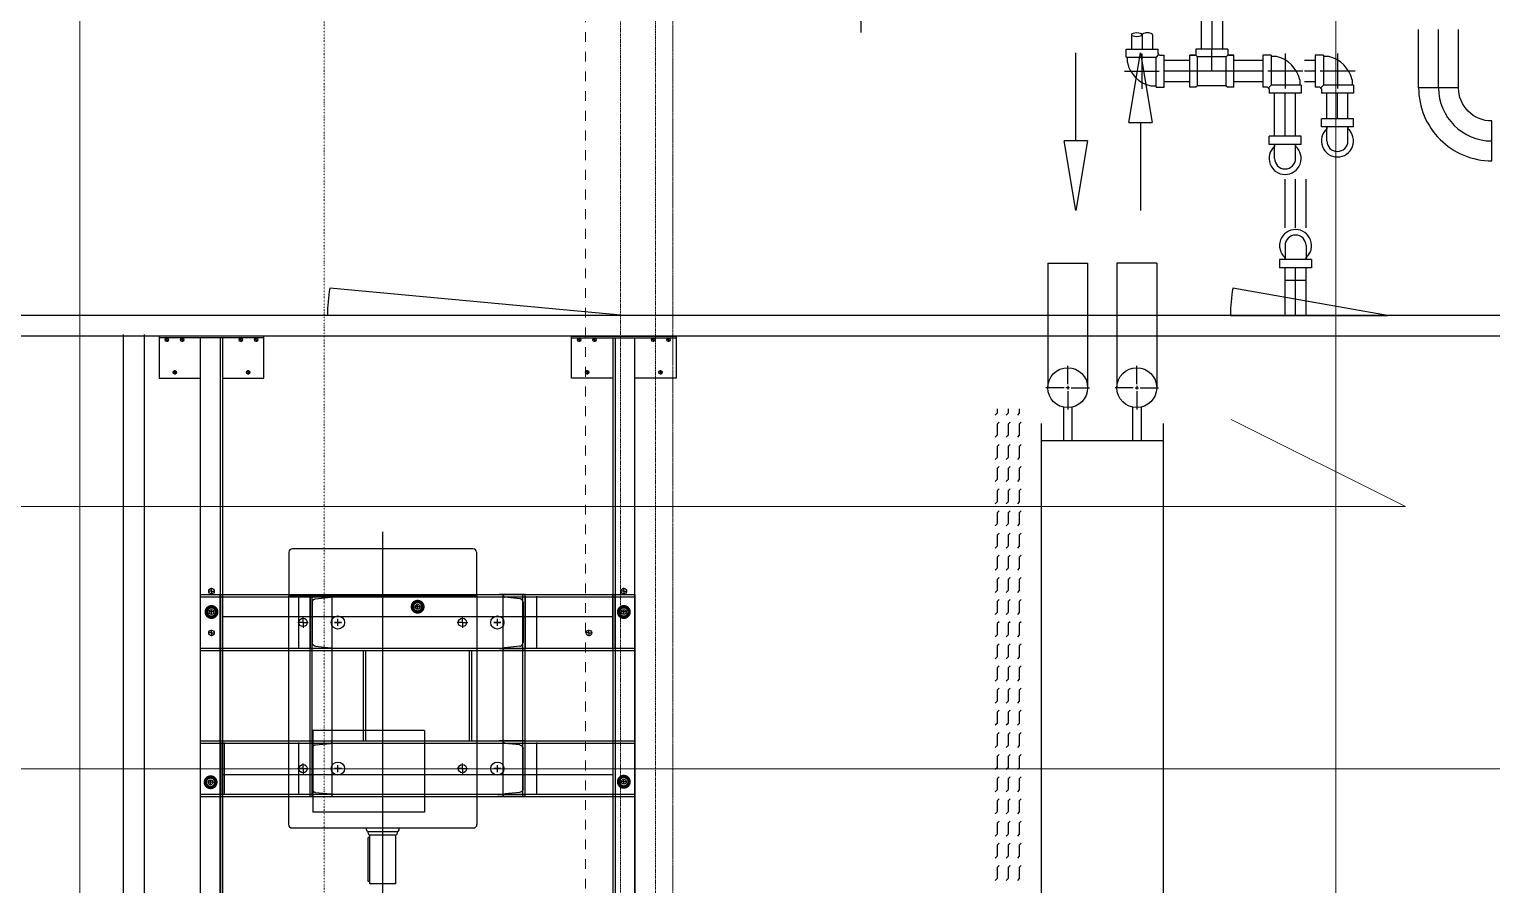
# Model space of a CAD drawing. Extents: x -32000 to 416743, y -254124 to 144214.
# Drawn here: x 251755 to 255947, y 71668 to 74120 of the extents above; entities that cross this region are included whole.
import ezdxf

# ---------------------------------------------------------------- set-up
doc = ezdxf.new("R2010")
doc.units = 0
doc.header["$LTSCALE"] = 10
for name, pattern in [('H12PL4$0$JJP_三點線', [0.9, 0.3, -0.15, 0, -0.15, 0, -0.15, 0, -0.15]), ('H12PL4$0$TAI_虛線', [5.644, 2.822, -2.822]), ('XFM1Q40$0$HIDDEN', [9.525, 6.35, -3.175]), ('XFM7P40ICA$0$H12PL4$0$DOTK1', [0.01, 0.005, -0.005]), ('XFM7P40ICA$0$H12PL4$0$JJP_三點線', [0.9, 0.3, -0.15, 0, -0.15, 0, -0.15, 0, -0.15]), ('XFM7P40ICA$0$H12PL4$0$JJP_虛線(退縮線、投影線、地下室範圍、非屬本工程、圖面分區)', [0.45, 0.3, -0.15])]:
    doc.linetypes.add(name, pattern=pattern)
for name, color, linetype in [('H12PL4$0$S-GRID', 252, 'Continuous'), ('H12PL4$0$S-SLAB-SHOW', 252, 'Continuous'), ('XFM1Q40$0$COL', 1, 'Continuous'), ('XFM1Q40$0$M-EQPM-MAU', 22, 'Continuous'), ('XFM1Q40$0$M-PIPE-CHWS5-PH1', 160, 'Continuous'), ('XFM1Q40$0$MDF', 221, 'Continuous'), ('XFM1Q40$0$TYPE14X10', 7, 'Continuous'), ('XFM1Q40$0$槽鐵', 21, 'Continuous'), ('XFM7P40ICA$0$H12PL4$0$A-WALL-EX', 252, 'Continuous'), ('XFM7P40ICA$0$H12PL4$0$L40_19_HYOKI', 252, 'Continuous'), ('XFM7P40ICA$0$H12PL4$0$L40_19_MEJI', 252, 'Continuous'), ('XFM7P40ICA$0$H12PL4$0$L40_19_SUGATAD', 252, 'Continuous'), ('XFM7P40ICA$0$H12PL4$0$S-GRID', 252, 'Continuous')]:
    doc.layers.add(name, color=color, linetype=linetype)

# ---------------------------------------------------------------- blocks, each defined once
blk = doc.blocks.new('H12PL4')
at = {"layer": 'H12PL4$0$S-GRID', "linetype": 'H12PL4$0$JJP_三點線', "lineweight": 0}
blk.add_line((252600, 128250), (252600, -28000), dxfattribs=at)
at = {"layer": 'H12PL4$0$S-SLAB-SHOW', "linetype": 'H12PL4$0$TAI_虛線', "lineweight": 0, "flags": 128}
blk.add_lwpolyline([(253350, 87149.7), (253350, 32850)], dxfattribs=at)
blk = doc.blocks.new('XFM1Q40$0$_ClosedBlank')
at = {"layer": 'XFM1Q40$0$MDF', "color": 0, "lineweight": -2}
for p, q in [((-1, 0.167), (0, 0)), ((-1, 0.167), (-1, -0.167)), ((0, 0), (-1, -0.167))]:
    blk.add_line(p, q, dxfattribs=at)
blk = doc.blocks.new('XFM1Q40$0$A$C79553BDF')
at = {"layer": 'XFM1Q40$0$槽鐵', "linetype": 'XFM1Q40$0$HIDDEN', "ltscale": 100}
for p, q in [((-3365, 16129.1), (-3365, 16204.1)), ((-3365, 16192.1), (-3362.5, 16192.1)), ((-3352.8, 16144.7), (-3357.5, 16187.6)), ((-3217.1, 16144.7), (-3212.4, 16187.6)), ((-3205, 16192.1), (-3207.4, 16192.1)), ((-3205, 16129.1), (-3205, 16204.1)), ((-3210, 16129.1), (-3360, 16129.1)), ((-3227.1, 16135.6), (-3342.8, 16135.6))]:
    blk.add_line(p, q, dxfattribs=at)
for centre, radius, start, end in [((-3362.5, 16187.1), 5, 5, 90), ((-3207.4, 16187.1), 5, 90, 175), ((-3342.8, 16145.6), 10, 185, 270), ((-3227.1, 16145.6), 10, 270, 355)]:
    blk.add_arc(centre, radius, start, end, dxfattribs=at)
blk = doc.blocks.new('XFM1Q40$0$A$C10876e96')
at = {"layer": 'XFM1Q40$0$TYPE14X10', "color": 22}
for p, q in [((6467.8, 4250), (6582.1, 4250)), ((6467.8, 4250), (6467.8, 3892.8)), ((6582.1, 4250), (6582.1, 3892.8)), ((6780.1, 4250), (6665.8, 4250)), ((6665.8, 4250), (6665.8, 3892.8)), ((6780.1, 4250), (6780.1, 3892.8)), ((5253.2, 4100), (4410, 4178.1)), ((7441.6, 4100), (6998.4, 4178.1)), ((11918.2, 4100), (1318.2, 4100)), ((5253.2, 4100), (4403.2, 4100)), ((6991.6, 4100), (7441.6, 4100)), ((11858.2, 4040), (1318.2, 4040)), ((3818.2, 50), (3818.2, 4045)), ((3878.2, 50), (3878.2, 4045)), ((3920.6, 4040), (3920.6, 3920)), ((4220.6, 4040), (3920.6, 4040)), ((4220.6, 4036), (3920.6, 4036)), ((3940.6, 4030), (3936.6, 4030)), ((3943.6, 4030), (3941.6, 4030)), ((3942.6, 4032), (3942.6, 4036)), ((3942.6, 4029), (3942.6, 4031)), ((3942.6, 4028), (3942.6, 4024)), ((3944.6, 4030), (3948.6, 4030)), ((3984.6, 4030), (3980.6, 4030)), ((3987.6, 4030), (3985.6, 4030)), ((3986.6, 4032), (3986.6, 4036)), ((3986.6, 4029), (3986.6, 4031)), ((3986.6, 4028), (3986.6, 4024)), ((3988.6, 4030), (3992.6, 4030)), ((4039.1, 69), (4039.1, 4036)), ((4095.6, 4036), (4095.6, 69)), ((4102.1, 4036), (4102.1, 69)), ((4152.6, 4030), (4148.6, 4030)), ((4155.6, 4030), (4153.6, 4030)), ((4154.6, 4032), (4154.6, 4036)), ((4154.6, 4029), (4154.6, 4031)), ((4154.6, 4028), (4154.6, 4024)), ((4156.6, 4030), (4160.6, 4030)), ((4196.6, 4030), (4192.6, 4030)), ((4199.6, 4030), (4197.6, 4030)), ((4198.6, 4032), (4198.6, 4036)), ((4198.6, 4029), (4198.6, 4031)), ((4198.6, 4028), (4198.6, 4024)), ((4200.6, 4030), (4204.6, 4030)), ((4220.6, 3920), (4220.6, 4040)), ((5102.6, 3920), (5102.6, 4040)), ((5102.6, 4040), (5402.6, 4040)), ((5102.6, 4036), (5402.6, 4036)), ((5122.6, 4030), (5118.6, 4030)), ((5123.6, 4030), (5125.6, 4030)), ((5124.6, 4032), (5124.6, 4036)), ((5124.6, 4029), (5124.6, 4031)), ((5124.6, 4028), (5124.6, 4024)), ((5126.6, 4030), (5130.6, 4030)), ((5166.6, 4030), (5162.6, 4030)), ((5167.6, 4030), (5169.6, 4030)), ((5168.6, 4032), (5168.6, 4036)), ((5168.6, 4029), (5168.6, 4031)), ((5168.6, 4028), (5168.6, 4024)), ((5170.6, 4030), (5174.6, 4030)), ((5221.1, 4036), (5221.1, 69)), ((5227.6, 4036), (5227.6, 69)), ((5284.1, 69), (5284.1, 4036)), ((5334.6, 4030), (5330.6, 4030)), ((5335.6, 4030), (5337.6, 4030)), ((5336.6, 4032), (5336.6, 4036)), ((5336.6, 4029), (5336.6, 4031)), ((5336.6, 4028), (5336.6, 4024)), ((5338.6, 4030), (5342.6, 4030)), ((5378.6, 4030), (5374.6, 4030)), ((5379.6, 4030), (5381.6, 4030)), ((5380.6, 4032), (5380.6, 4036)), ((5380.6, 4029), (5380.6, 4031)), ((5380.6, 4028), (5380.6, 4024)), ((5382.6, 4030), (5386.6, 4030)), ((5402.6, 4040), (5402.6, 3920)), ((3965.6, 3939), (3965.6, 3943)), ((4175.6, 3939), (4175.6, 3943)), ((5147.6, 3939), (5147.6, 3943)), ((5357.6, 3939), (5357.6, 3943)), ((6525, 3902.8), (6525, 3955)), ((6723, 3902.8), (6723, 3955)), ((3920.6, 3920), (4039.1, 3920)), ((3963.6, 3937), (3959.6, 3937)), ((3966.6, 3937), (3964.6, 3937)), ((3965.6, 3936), (3965.6, 3938)), ((3965.6, 3935), (3965.6, 3931)), ((3967.6, 3937), (3971.6, 3937)), ((4102.1, 3920), (4220.6, 3920)), ((4173.6, 3937), (4169.6, 3937)), ((4176.6, 3937), (4174.6, 3937)), ((4175.6, 3936), (4175.6, 3938)), ((4175.6, 3935), (4175.6, 3931)), ((4177.6, 3937), (4181.6, 3937)), ((5221.1, 3920), (5102.6, 3920)), ((5145.6, 3937), (5141.6, 3937)), ((5146.6, 3937), (5148.6, 3937)), ((5147.6, 3936), (5147.6, 3938)), ((5147.6, 3935), (5147.6, 3931)), ((5149.6, 3937), (5153.6, 3937)), ((5402.6, 3920), (5284.1, 3920)), ((5355.6, 3937), (5351.6, 3937)), ((5356.6, 3937), (5358.6, 3937)), ((5357.6, 3936), (5357.6, 3938)), ((5357.6, 3935), (5357.6, 3931)), ((5359.6, 3937), (5363.6, 3937)), ((6515, 3892.8), (6462.8, 3892.8)), ((6530, 3892.8), (6520, 3892.8)), ((6525, 3897.8), (6525, 3887.8)), ((6525, 3882.8), (6525, 3830.7)), ((6535, 3892.8), (6587.1, 3892.8)), ((6713, 3892.8), (6660.8, 3892.8)), ((6718, 3892.8), (6728, 3892.8)), ((6723, 3897.8), (6723, 3887.8)), ((6723, 3882.8), (6723, 3830.7)), ((6733, 3892.8), (6785.1, 3892.8)), ((6322.8, 3819.8), (6317.2, 3814.1)), ((6322.8, 3832), (6322.8, 3819.8)), ((6354.5, 3819.8), (6348.9, 3814.1)), ((6354.5, 3832), (6354.5, 3819.8)), ((6386.3, 3819.8), (6380.7, 3814.1)), ((6386.3, 3832), (6386.3, 3819.8)), ((6512.7, 3837), (6512.7, 3740)), ((6537.3, 3837), (6537.3, 3740)), ((6710.7, 3837), (6710.7, 3740)), ((6735.3, 3837), (6735.3, 3740)), ((6328.4, 3793.6), (6322.8, 3788)), ((6322.8, 3788), (6322.8, 3756.3)), ((6360.2, 3793.6), (6354.5, 3788)), ((6354.5, 3788), (6354.5, 3756.3)), ((6391.9, 3793.6), (6386.3, 3788)), ((6386.3, 3788), (6386.3, 3756.3)), ((6449, 3790), (6449, 90)), ((6799, 3790), (6799, 90)), ((6322.8, 3756.3), (6317.2, 3750.6)), ((6354.5, 3756.3), (6348.9, 3750.6)), ((6386.3, 3756.3), (6380.7, 3750.6)), ((6799, 3740), (6449, 3740)), ((6322.8, 3692.8), (6317.2, 3687.1)), ((6328.4, 3730.1), (6322.8, 3724.5)), ((6322.8, 3724.5), (6322.8, 3692.8)), ((6354.5, 3692.8), (6348.9, 3687.1)), ((6360.2, 3730.1), (6354.5, 3724.5)), ((6354.5, 3724.5), (6354.5, 3692.8)), ((6386.3, 3692.8), (6380.7, 3687.1)), ((6391.9, 3730.1), (6386.3, 3724.5)), ((6386.3, 3724.5), (6386.3, 3692.8)), ((6328.4, 3666.6), (6322.8, 3661)), ((6322.8, 3661), (6322.8, 3629.3)), ((6360.2, 3666.6), (6354.5, 3661)), ((6354.5, 3661), (6354.5, 3629.3)), ((6391.9, 3666.6), (6386.3, 3661)), ((6386.3, 3661), (6386.3, 3629.3)), ((6322.8, 3629.3), (6317.2, 3623.6)), ((6354.5, 3629.3), (6348.9, 3623.6)), ((6386.3, 3629.3), (6380.7, 3623.6)), ((6322.8, 3565.8), (6317.2, 3560.1)), ((6328.4, 3603.1), (6322.8, 3597.5)), ((6322.8, 3597.5), (6322.8, 3565.8)), ((6354.5, 3565.8), (6348.9, 3560.1)), ((6360.2, 3603.1), (6354.5, 3597.5)), ((6354.5, 3597.5), (6354.5, 3565.8)), ((6386.3, 3565.8), (6380.7, 3560.1)), ((6391.9, 3603.1), (6386.3, 3597.5)), ((6386.3, 3597.5), (6386.3, 3565.8)), ((6328.4, 3539.6), (6322.8, 3534)), ((6322.8, 3534), (6322.8, 3502.3)), ((6360.2, 3539.6), (6354.5, 3534)), ((6354.5, 3534), (6354.5, 3502.3)), ((6391.9, 3539.6), (6386.3, 3534)), ((6386.3, 3534), (6386.3, 3502.3)), ((6322.8, 3502.3), (6317.2, 3496.6)), ((6354.5, 3502.3), (6348.9, 3496.6)), ((6386.3, 3502.3), (6380.7, 3496.6)), ((4561.6, 2162.4), (4561.6, 3479.4)), ((4561.6, 2162.4), (4561.6, 3479.4)), ((6322.8, 3438.8), (6317.2, 3433.1)), ((6328.4, 3476.1), (6322.8, 3470.5)), ((6322.8, 3470.5), (6322.8, 3438.8)), ((6354.5, 3438.8), (6348.9, 3433.1)), ((6360.2, 3476.1), (6354.5, 3470.5)), ((6354.5, 3470.5), (6354.5, 3438.8)), ((6386.3, 3438.8), (6380.7, 3433.1)), ((6391.9, 3476.1), (6386.3, 3470.5)), ((6386.3, 3470.5), (6386.3, 3438.8)), ((4292.6, 3420.9), (4292.6, 3295.9)), ((4820.6, 3430.9), (4302.6, 3430.9)), ((4830.6, 3420.9), (4830.6, 3295.9)), ((6328.4, 3412.6), (6322.8, 3407)), ((6322.8, 3407), (6322.8, 3375.3)), ((6360.2, 3412.6), (6354.5, 3407)), ((6354.5, 3407), (6354.5, 3375.3)), ((6391.9, 3412.6), (6386.3, 3407)), ((6386.3, 3407), (6386.3, 3375.3)), ((6322.8, 3375.3), (6317.2, 3369.6)), ((6354.5, 3375.3), (6348.9, 3369.6)), ((6386.3, 3375.3), (6380.7, 3369.6)), ((4070.6, 3311.9), (4070.6, 3318.9)), ((5252.6, 3311.9), (5252.6, 3318.9)), ((6328.4, 3349.1), (6322.8, 3343.5)), ((6322.8, 3343.5), (6322.8, 3311.7)), ((6360.2, 3349.1), (6354.5, 3343.5)), ((6354.5, 3343.5), (6354.5, 3311.7)), ((6391.9, 3349.1), (6386.3, 3343.5)), ((6386.3, 3343.5), (6386.3, 3311.7)), ((4039.1, 3299.9), (5284.1, 3299.9)), ((4039.1, 874), (4039.1, 3299.9)), ((4039.1, 3293.4), (5284.1, 3293.4)), ((4068.6, 3309.9), (4061.6, 3309.9)), ((4071.6, 3309.9), (4069.6, 3309.9)), ((4070.6, 3310.9), (4070.6, 3308.9)), ((4070.6, 3307.9), (4070.6, 3300.9)), ((4072.6, 3309.9), (4079.6, 3309.9)), ((4095.6, 2732.9), (4095.6, 3299.9)), ((4095.6, 3144.9), (4095.6, 3299.9)), ((4102.1, 3144.9), (4102.1, 3299.9)), ((4102.1, 2732.9), (4102.1, 3299.9)), ((4831.6, 3295.9), (4291.6, 3295.9)), ((4291.6, 3295.9), (4291.6, 2640.9)), ((4320.6, 3144.9), (4320.6, 3294.9)), ((4353.1, 2720.9), (4353.1, 3299.9)), ((4359.6, 2720.9), (4359.6, 3299.9)), ((4416.1, 2721), (4416.1, 3299.9)), ((4831.6, 3295.9), (4831.6, 2640.9)), ((4907.1, 2720.9), (4907.1, 3299.9)), ((4963.6, 2720.9), (4963.6, 3298.4)), ((4970.1, 2720.9), (4970.1, 3299.9)), ((5002.6, 3294.9), (5002.6, 3144.9)), ((5221.1, 3144.9), (5221.1, 3299.9)), ((5221.1, 3299.9), (5221.1, 2732.9)), ((5227.6, 3299.9), (5227.6, 2732.9)), ((5227.6, 3144.9), (5227.6, 3299.9)), ((5250.6, 3309.9), (5243.6, 3309.9)), ((5251.6, 3309.9), (5253.6, 3309.9)), ((5252.6, 3310.9), (5252.6, 3308.9)), ((5252.6, 3307.9), (5252.6, 3300.9)), ((5254.6, 3309.9), (5261.6, 3309.9)), ((5284.1, 3299.9), (5284.1, 874)), ((6322.8, 3311.7), (6317.2, 3306.1)), ((6328.4, 3285.6), (6322.8, 3280)), ((6322.8, 3280), (6322.8, 3248.2)), ((6354.5, 3311.7), (6348.9, 3306.1)), ((6360.2, 3285.6), (6354.5, 3280)), ((6354.5, 3280), (6354.5, 3248.2)), ((6386.3, 3311.7), (6380.7, 3306.1)), ((6391.9, 3285.6), (6386.3, 3280)), ((6386.3, 3280), (6386.3, 3248.2)), ((4075.6, 3249.9), (4065.6, 3249.9)), ((4070.6, 3244.9), (4070.6, 3254.9)), ((4102.1, 3236.9), (5221.1, 3236.9)), ((4333.1, 3221.9), (4333.1, 3234.9)), ((4433.1, 3209.9), (4433.1, 3229.9)), ((4433.1, 3209.9), (4433.1, 3229.9)), ((4433.1, 3209.9), (4433.1, 3229.9)), ((4433.1, 3209.9), (4433.1, 3229.9)), ((4666.6, 3264.9), (4656.6, 3264.9)), ((4661.6, 3259.9), (4661.6, 3269.9)), ((4790.1, 3221.9), (4790.1, 3234.9)), ((4890.1, 3209.9), (4890.1, 3229.9)), ((4890.1, 3209.9), (4890.1, 3229.9)), ((4890.1, 3209.9), (4890.1, 3229.9)), ((5257.6, 3249.9), (5247.6, 3249.9)), ((5252.6, 3244.9), (5252.6, 3254.9)), ((6322.8, 3248.2), (6317.2, 3242.6)), ((6354.5, 3248.2), (6348.9, 3242.6)), ((6386.3, 3248.2), (6380.7, 3242.6)), ((4068.6, 3189.9), (4061.6, 3189.9)), ((4071.6, 3189.9), (4069.6, 3189.9)), ((4070.6, 3191.9), (4070.6, 3198.9)), ((4070.6, 3190.9), (4070.6, 3188.9)), ((4070.6, 3187.9), (4070.6, 3180.9)), ((4072.6, 3189.9), (4079.6, 3189.9)), ((4331.1, 3219.9), (4318.1, 3219.9)), ((4334.1, 3219.9), (4332.1, 3219.9)), ((4333.1, 3218.9), (4333.1, 3220.9)), ((4333.1, 3217.9), (4333.1, 3204.9)), ((4335.1, 3219.9), (4348.1, 3219.9)), ((4443.1, 3219.9), (4423.1, 3219.9)), ((4423.1, 3219.9), (4443.1, 3219.9)), ((4443.1, 3219.9), (4423.1, 3219.9)), ((4443.1, 3219.9), (4423.1, 3219.9)), ((4788.1, 3219.9), (4775.1, 3219.9)), ((4789.1, 3219.9), (4791.1, 3219.9)), ((4790.1, 3218.9), (4790.1, 3220.9)), ((4790.1, 3217.9), (4790.1, 3204.9)), ((4792.1, 3219.9), (4805.1, 3219.9)), ((4880.1, 3219.9), (4900.1, 3219.9)), ((4900.1, 3219.9), (4880.1, 3219.9)), ((4900.1, 3219.9), (4880.1, 3219.9)), ((5150.6, 3189.9), (5143.6, 3189.9)), ((5151.6, 3189.9), (5153.6, 3189.9)), ((5152.6, 3191.9), (5152.6, 3198.9)), ((5152.6, 3190.9), (5152.6, 3188.9)), ((5152.6, 3187.9), (5152.6, 3180.9)), ((5154.6, 3189.9), (5161.6, 3189.9)), ((6328.4, 3222.1), (6322.8, 3216.5)), ((6322.8, 3216.5), (6322.8, 3184.7)), ((6360.2, 3222.1), (6354.5, 3216.5)), ((6354.5, 3216.5), (6354.5, 3184.7)), ((6391.9, 3222.1), (6386.3, 3216.5)), ((6386.3, 3216.5), (6386.3, 3184.7)), ((4039.1, 3146.4), (5284.1, 3146.4)), ((6322.8, 3184.7), (6317.2, 3179.1)), ((6328.4, 3158.6), (6322.8, 3153)), ((6322.8, 3153), (6322.8, 3121.2)), ((6354.5, 3184.7), (6348.9, 3179.1)), ((6360.2, 3158.6), (6354.5, 3153)), ((6354.5, 3153), (6354.5, 3121.2)), ((6386.3, 3184.7), (6380.7, 3179.1)), ((6391.9, 3158.6), (6386.3, 3153)), ((6386.3, 3153), (6386.3, 3121.2)), ((4039.1, 3139.9), (5284.1, 3139.9)), ((4506.6, 2880.9), (4506.6, 3139.9)), ((4513.1, 2880.9), (4513.1, 3139.9)), ((4810.1, 2880.9), (4810.1, 3139.9)), ((4816.6, 2880.9), (4816.6, 3139.9)), ((6322.8, 3121.2), (6317.2, 3115.6)), ((6354.5, 3121.2), (6348.9, 3115.6)), ((6386.3, 3121.2), (6380.7, 3115.6)), ((6328.4, 3095.1), (6322.8, 3089.5)), ((6322.8, 3089.5), (6322.8, 3057.7)), ((6360.2, 3095.1), (6354.5, 3089.5)), ((6354.5, 3089.5), (6354.5, 3057.7)), ((6391.9, 3095.1), (6386.3, 3089.5)), ((6386.3, 3089.5), (6386.3, 3057.7)), ((6322.8, 3057.7), (6317.2, 3052.1)), ((6328.4, 3031.6), (6322.8, 3026)), ((6322.8, 3026), (6322.8, 2994.2)), ((6354.5, 3057.7), (6348.9, 3052.1)), ((6360.2, 3031.6), (6354.5, 3026)), ((6354.5, 3026), (6354.5, 2994.2)), ((6386.3, 3057.7), (6380.7, 3052.1)), ((6391.9, 3031.6), (6386.3, 3026)), ((6386.3, 3026), (6386.3, 2994.2)), ((6322.8, 2994.2), (6317.2, 2988.6)), ((6354.5, 2994.2), (6348.9, 2988.6)), ((6386.3, 2994.2), (6380.7, 2988.6)), ((6328.4, 2968.1), (6322.8, 2962.5)), ((6322.8, 2962.5), (6322.8, 2930.7)), ((6360.2, 2968.1), (6354.5, 2962.5)), ((6354.5, 2962.5), (6354.5, 2930.7)), ((6391.9, 2968.1), (6386.3, 2962.5)), ((6386.3, 2962.5), (6386.3, 2930.7)), ((4681.6, 2909.9), (4361.6, 2909.9)), ((4361.6, 2909.9), (4361.6, 2675.9)), ((4681.6, 2909.9), (4681.6, 2675.9)), ((6322.8, 2930.7), (6317.2, 2925.1)), ((6328.4, 2904.6), (6322.8, 2899)), ((6322.8, 2899), (6322.8, 2867.2)), ((6354.5, 2930.7), (6348.9, 2925.1)), ((6360.2, 2904.6), (6354.5, 2899)), ((6354.5, 2899), (6354.5, 2867.2)), ((6386.3, 2930.7), (6380.7, 2925.1)), ((6391.9, 2904.6), (6386.3, 2899)), ((6386.3, 2899), (6386.3, 2867.2)), ((4039.1, 2880.9), (5284.1, 2880.9)), ((4039.1, 2874.4), (5284.1, 2874.4)), ((4101.1, 2725.9), (4101.1, 2875.9)), ((4107.6, 2725.9), (4107.6, 2875.9)), ((4320.6, 2725.9), (4320.6, 2875.9)), ((5002.6, 2875.9), (5002.6, 2725.9)), ((6322.8, 2867.2), (6317.2, 2861.6)), ((6354.5, 2867.2), (6348.9, 2861.6)), ((6386.3, 2867.2), (6380.7, 2861.6)), ((4333.1, 2802.9), (4333.1, 2815.9)), ((4433.1, 2790.9), (4433.1, 2810.9)), ((4433.1, 2790.9), (4433.1, 2810.9)), ((4433.1, 2790.9), (4433.1, 2810.9)), ((4433.1, 2790.9), (4433.1, 2810.9)), ((4790.1, 2802.9), (4790.1, 2815.9)), ((4890.1, 2790.9), (4890.1, 2810.9)), ((4890.1, 2790.9), (4890.1, 2810.9)), ((4890.1, 2790.9), (4890.1, 2810.9)), ((6328.4, 2841.1), (6322.8, 2835.5)), ((6322.8, 2835.5), (6322.8, 2803.7)), ((6360.2, 2841.1), (6354.5, 2835.5)), ((6354.5, 2835.5), (6354.5, 2803.7)), ((6391.9, 2841.1), (6386.3, 2835.5)), ((6386.3, 2835.5), (6386.3, 2803.7)), ((4101.1, 2783.9), (5221.1, 2783.9)), ((4331.1, 2800.9), (4318.1, 2800.9)), ((4334.1, 2800.9), (4332.1, 2800.9)), ((4333.1, 2799.9), (4333.1, 2801.9)), ((4333.1, 2798.9), (4333.1, 2785.9)), ((4335.1, 2800.9), (4348.1, 2800.9)), ((4443.1, 2800.9), (4423.1, 2800.9)), ((4423.1, 2800.9), (4443.1, 2800.9)), ((4443.1, 2800.9), (4423.1, 2800.9)), ((4443.1, 2800.9), (4423.1, 2800.9)), ((4788.1, 2800.9), (4775.1, 2800.9)), ((4789.1, 2800.9), (4791.1, 2800.9)), ((4790.1, 2799.9), (4790.1, 2801.9)), ((4790.1, 2798.9), (4790.1, 2785.9)), ((4792.1, 2800.9), (4805.1, 2800.9)), ((4880.1, 2800.9), (4900.1, 2800.9)), ((4900.1, 2800.9), (4880.1, 2800.9)), ((4900.1, 2800.9), (4880.1, 2800.9)), ((5252.6, 2758.4), (5252.6, 2768.4)), ((6322.8, 2803.7), (6317.2, 2798.1)), ((6328.4, 2777.6), (6322.8, 2772)), ((6322.8, 2772), (6322.8, 2740.2)), ((6354.5, 2803.7), (6348.9, 2798.1)), ((6360.2, 2777.6), (6354.5, 2772)), ((6354.5, 2772), (6354.5, 2740.2)), ((6386.3, 2803.7), (6380.7, 2798.1)), ((6391.9, 2777.6), (6386.3, 2772)), ((6386.3, 2772), (6386.3, 2740.2)), ((4039.1, 2727.4), (5284.1, 2727.4)), ((4073.1, 2761.9), (4063.1, 2761.9)), ((4068.1, 2756.9), (4068.1, 2766.9)), ((4095.6, 874), (4095.6, 2735.4)), ((4102.1, 874), (4102.1, 2735.4)), ((5221.1, 2735.4), (5221.1, 874)), ((5227.6, 2735.4), (5227.6, 874)), ((5257.6, 2763.4), (5247.6, 2763.4)), ((6322.8, 2740.2), (6317.2, 2734.6)), ((6354.5, 2740.2), (6348.9, 2734.6)), ((6386.3, 2740.2), (6380.7, 2734.6)), ((4039.1, 2720.9), (5284.1, 2720.9)), ((4965.1, 2720.9), (4890.1, 2720.9)), ((6328.4, 2714.1), (6322.8, 2708.5)), ((6322.8, 2708.5), (6322.8, 2676.7)), ((6360.2, 2714.1), (6354.5, 2708.5)), ((6354.5, 2708.5), (6354.5, 2676.7)), ((6391.9, 2714.1), (6386.3, 2708.5)), ((6386.3, 2708.5), (6386.3, 2676.7)), ((4681.6, 2675.9), (4361.6, 2675.9)), ((4561.6, 2460.5), (4561.6, 2649.3)), ((6322.8, 2676.7), (6317.2, 2671.1)), ((6328.4, 2650.6), (6322.8, 2645)), ((6322.8, 2645), (6322.8, 2613.2)), ((6354.5, 2676.7), (6348.9, 2671.1)), ((6360.2, 2650.6), (6354.5, 2645)), ((6354.5, 2645), (6354.5, 2613.2)), ((6386.3, 2676.7), (6380.7, 2671.1)), ((6391.9, 2650.6), (6386.3, 2645)), ((6386.3, 2645), (6386.3, 2613.2)), ((4301.6, 2630.9), (4821.6, 2630.9)), ((4514.6, 2625.9), (4514.6, 2630.9)), ((4519.6, 2620.9), (4603.6, 2620.9)), ((4519.6, 2615.9), (4519.6, 2620.9)), ((4524.1, 2603.9), (4519.6, 2603.9)), ((4519.6, 2477.9), (4519.6, 2603.9)), ((4524.1, 2470.9), (4524.1, 2610.9)), ((4524.6, 2610.9), (4598.6, 2610.9)), ((4599.1, 2470.9), (4599.1, 2610.9)), ((4603.6, 2615.9), (4603.6, 2620.9)), ((4608.6, 2625.9), (4608.6, 2630.9)), ((6322.8, 2613.2), (6317.2, 2607.6)), ((6354.5, 2613.2), (6348.9, 2607.6)), ((6386.3, 2613.2), (6380.7, 2607.6)), ((6328.4, 2587.1), (6322.8, 2581.5)), ((6322.8, 2581.5), (6322.8, 2549.7)), ((6360.2, 2587.1), (6354.5, 2581.5)), ((6354.5, 2581.5), (6354.5, 2549.7)), ((6391.9, 2587.1), (6386.3, 2581.5)), ((6386.3, 2581.5), (6386.3, 2549.7)), ((6322.8, 2549.7), (6317.2, 2544.1)), ((6328.4, 2523.6), (6322.8, 2518)), ((6322.8, 2518), (6322.8, 2486.2)), ((6354.5, 2549.7), (6348.9, 2544.1)), ((6360.2, 2523.6), (6354.5, 2518)), ((6354.5, 2518), (6354.5, 2486.2)), ((6386.3, 2549.7), (6380.7, 2544.1)), ((6391.9, 2523.6), (6386.3, 2518)), ((6386.3, 2518), (6386.3, 2486.2)), ((4524.1, 2477.9), (4519.6, 2477.9)), ((6322.8, 2486.2), (6317.2, 2480.6)), ((6354.5, 2486.2), (6348.9, 2480.6)), ((6386.3, 2486.2), (6380.7, 2480.6)), ((4599.1, 2470.9), (4524.1, 2470.9))]:
    blk.add_line(p, q, dxfattribs=at)
for points in [[(6548.1, 4600.5), (6548.1, 4853)], [(6733.8, 4653), (6733.8, 4400.5)]]:
    blk.add_lwpolyline(points, dxfattribs=at)
at = {"layer": 'XFM1Q40$0$TYPE14X10', "color": 22, "const_width": 10}
for points in [[(4661.6, 3249.9, 1), (4661.6, 3279.9, 1)], [(4070.6, 3234.9, 1), (4070.6, 3264.9, 1)], [(5252.6, 3234.9, 1), (5252.6, 3264.9, 1)], [(4068.1, 2746.9, 1), (4068.1, 2776.9, 1)], [(5252.6, 2748.4, 1), (5252.6, 2778.4, 1)]]:
    blk.add_lwpolyline(points, format="xyb", close=True, dxfattribs=at)
at = {"layer": 'XFM1Q40$0$TYPE14X10', "color": 22}
for centre, radius in [((3942.6, 4030), 5), ((3986.6, 4030), 5), ((4154.6, 4030), 5), ((4198.6, 4030), 5), ((5124.6, 4030), 5), ((5168.6, 4030), 5), ((5336.6, 4030), 5), ((5380.6, 4030), 5), ((3965.6, 3937), 5), ((4175.6, 3937), 5), ((5147.6, 3937), 5), ((5357.6, 3937), 5), ((6525, 3892.8), 57.1), ((6723, 3892.8), 57.1), ((4070.6, 3309.9), 8), ((5252.6, 3309.9), 8), ((4661.6, 3264.9), 7), ((4070.6, 3249.9), 7), ((4333.1, 3219.9), 12), ((4433.1, 3219.9), 19), ((4790.1, 3219.9), 12), ((4890.1, 3219.9), 19), ((5252.6, 3249.9), 7), ((4070.6, 3189.9), 8), ((5152.6, 3189.9), 8), ((4333.1, 2800.9), 12), ((4433.1, 2800.9), 19), ((4790.1, 2800.9), 12), ((4890.1, 2800.9), 19), ((4068.1, 2761.9), 7), ((5252.6, 2763.4), 7)]:
    blk.add_circle(centre, radius, dxfattribs=at)
for centre, radius, start, end in [((4853.2, 4100), 450, 170, 180), ((7441.6, 4100), 450, 170, 180), ((4302.6, 3420.9), 10, 90, 180), ((4820.6, 3420.9), 10, 0, 90), ((4301.6, 2640.9), 10, 180, 270), ((4519.6, 2625.9), 5, 180, 270), ((4524.6, 2615.9), 5, 180, 270), ((4598.6, 2615.9), 5, 270, 0), ((4603.6, 2625.9), 5, 270, 0), ((4821.6, 2640.9), 10, 270, 0)]:
    blk.add_arc(centre, radius, start, end, dxfattribs=at)
at = {"layer": 'XFM1Q40$0$TYPE14X10', "color": 22, "xscale": 200, "yscale": 200, "zscale": 200}
for p, rotation in [((6733.8, 4853), 90), ((6548.1, 4400.5), 270)]:
    blk.add_blockref('XFM1Q40$0$_ClosedBlank', p, dxfattribs=dict(at, rotation=rotation))
at = {"layer": 'XFM1Q40$0$TYPE14X10', "color": 22, "xscale": -1}
for p, rotation in [((-11776, 6504.8), 270), ((21099.3, -484.1), 90)]:
    blk.add_blockref('XFM1Q40$0$A$C79553BDF', p, dxfattribs=dict(at, rotation=rotation))
at = {"layer": 'XFM1Q40$0$TYPE14X10', "color": 22}
for p, rotation in [((21099.3, 6504.8), 89.99999999999999), ((-11776, -484.1), 270)]:
    blk.add_blockref('XFM1Q40$0$A$C79553BDF', p, dxfattribs=dict(at, rotation=rotation))
blk = doc.blocks.new('XFM1Q40$0$A$C6DF15AF1')
at = {"layer": 'XFM1Q40$0$M-EQPM-MAU'}
for p, q in [((13551.72, -13727.94, 0), (13551.72, -13737.96, 0)), ((13554.21, -13728.81, 0), (13555.74, -13728.81, 0)), ((13555.74, -13728.42, 0), (13558.07, -13728.42, 0)), ((13555.74, -13728.42, 0), (13555.74, -13737.03, 0)), ((13558.07, -13728.42, 0), (13558.07, -13737.62, 0)), ((13546.65, -13733.02, 0), (13556.67, -13733.02, 0)), ((13562.18, -13730), (13558.07, -13730)), ((13562.17, -13733.02), (13558.07, -13733.02)), ((13547.12, -13737.03, 0), (13555.74, -13737.03, 0)), ((13547.12, -13737.03, 0), (13547.12, -13739.37, 0)), ((13547.52, -13735.5, 0), (13547.52, -13737.03, 0)), ((13556.47, -13737.76, 0), (13555.74, -13737.03, 0)), ((13556.32, -13738.12, 0), (13556.32, -13739.37, 0)), ((13556.82, -13737.62, 0), (13558.07, -13737.62, 0)), ((13562.17, -13736.04), (13558.07, -13736.03)), ((13547.12, -13739.37, 0), (13556.32, -13739.37, 0)), ((13548.71, -13746.67, 0), (13548.71, -13739.37, 0)), ((13551.72, -13746.67, 0), (13551.72, -13739.37, 0)), ((13554.74, -13746.67, 0), (13554.74, -13739.37, 0)), ((13547.12, -13748.45), (13547.12, -13746.67)), ((13547.12, -13746.67), (13556.32, -13746.67)), ((13551.72, -13759.37), (13551.72, -13746.67)), ((13556.32, -13748.22), (13556.32, -13746.67)), ((13556.32, -13746.67), (13556.32, -13748.22)), ((13547.51, -13748.91), (13547.12, -13748.45)), ((13547.51, -13757.14), (13547.51, -13748.91)), ((13547.51, -13748.91), (13555.84, -13748.91)), ((13556.38, -13748.36), (13555.84, -13748.91)), ((13555.84, -13757.14), (13555.84, -13748.91)), ((13558.07, -13748.42), (13556.52, -13748.42)), ((13558.07, -13757.62), (13558.07, -13748.42)), ((13590.87, -13750.01), (13558.07, -13750.01)), ((13551.72, -13753.02), (13558.07, -13753.02)), ((13590.87, -13753.02), (13558.07, -13753.02)), ((13547.51, -13757.14), (13547.12, -13757.6)), ((13547.12, -13759.37), (13547.12, -13757.6)), ((13547.51, -13757.14), (13555.84, -13757.14)), ((13556.38, -13757.68), (13555.84, -13757.14)), ((13556.32, -13757.82), (13556.32, -13759.37)), ((13556.32, -13759.37), (13556.32, -13757.82)), ((13558.07, -13757.62), (13556.52, -13757.62)), ((13590.87, -13756.04), (13558.07, -13756.04)), ((13547.12, -13759.37), (13556.32, -13759.37)), ((13548.71, -13767.67, 0), (13548.71, -13759.37, 0)), ((13551.72, -13767.67, 0), (13551.72, -13759.37, 0)), ((13554.74, -13767.67, 0), (13554.74, -13759.37, 0)), ((13547.12, -13768.92), (13547.12, -13767.67)), ((13556.32, -13767.67), (13547.12, -13767.67)), ((13556.32, -13770), (13556.32, -13767.67)), ((13526.72, -13771, 0), (13530.74, -13771)), ((13530.74, -13771), (13530.19, -13771)), ((13530.74, -13778.62), (13530.74, -13769.42)), ((13530.74, -13769.42), (13533.07, -13769.42)), ((13533.07, -13778.62), (13533.07, -13769.42)), ((13533.07, -13771), (13545.37, -13771)), ((13545.37, -13778.62), (13545.37, -13769.42)), ((13546.62, -13769.42), (13545.37, -13769.42)), ((13546.98, -13769.27), (13547.71, -13770)), ((13547.71, -13778.62), (13547.71, -13770)), ((13556.32, -13770), (13547.71, -13770)), ((13551.72, -13779.09), (13551.72, -13769.07)), ((13555.93, -13771.54), (13555.93, -13770)), ((13481.72, -13774), (13495.37, -13774)), ((13481.72, -13774), (13491.72, -13774)), ((13491.72, -13780.03), (13491.72, -13774)), ((13495.37, -13781.62), (13495.37, -13772.42)), ((13497.71, -13772.42), (13495.37, -13772.42)), ((13497.71, -13781.62), (13497.71, -13772.42)), ((13501.72, -13774, 0), (13497.71, -13774)), ((13497.71, -13774), (13498.25, -13774)), ((13506.83, -13774), (13520.72, -13774)), ((13533.07, -13774.02), (13545.37, -13774.02)), ((13556.8, -13774.02), (13546.78, -13774.02)), ((13481.72, -13777.02), (13495.37, -13777.02)), ((13481.72, -13780.03), (13495.37, -13780.03)), ((13481.72, -13780.03), (13491.72, -13780.03)), ((13501.72, -13780.03, 0), (13497.71, -13780.03)), ((13497.71, -13780.03), (13498.25, -13780.03)), ((13497.71, -13780.03), (13498.25, -13780.03)), ((13506.83, -13777.02), (13520.72, -13777.02)), ((13506.83, -13780.03), (13520.72, -13780.03)), ((13526.72, -13777.03, 0), (13530.74, -13777.03)), ((13530.74, -13777.03), (13530.19, -13777.03)), ((13530.74, -13777.03), (13530.19, -13777.03)), ((13530.74, -13778.62), (13533.07, -13778.62)), ((13533.07, -13777.03), (13545.37, -13777.03)), ((13547.71, -13778.62), (13545.37, -13778.62)), ((13549.24, -13778.23), (13547.71, -13778.23)), ((13548.71, -13782.67), (13548.71, -13779.59)), ((13551.72, -13782.67), (13551.72, -13779.59)), ((13554.74, -13782.67), (13554.74, -13779.59)), ((13497.71, -13781.62), (13495.37, -13781.62)), ((13535.74, -13793.62), (13535.74, -13784.42)), ((13535.74, -13784.42), (13538.07, -13784.42)), ((13538.07, -13793.62), (13538.07, -13784.42)), ((13546.62, -13784.42, 0), (13545.37, -13784.42, 0)), ((13545.37, -13793.62, 0), (13545.37, -13784.42, 0)), ((13546.98, -13784.27, 0), (13547.71, -13785, 0)), ((13556.32, -13782.67, 0), (13547.12, -13782.67, 0)), ((13547.12, -13783.92, 0), (13547.12, -13782.67, 0)), ((13551.72, -13794.09, 0), (13551.72, -13784.07, 0)), ((13556.32, -13785, 0), (13556.32, -13782.67, 0)), ((13531.72, -13786, 0), (13535.74, -13786)), ((13535.74, -13786), (13535.19, -13786)), ((13538.07, -13786), (13545.37, -13786)), ((13556.32, -13785, 0), (13547.71, -13785, 0)), ((13547.71, -13793.62, 0), (13547.71, -13785, 0)), ((13555.93, -13786.54, 0), (13555.93, -13785, 0)), ((13531.72, -13792.03, 0), (13535.74, -13792.03)), ((13535.74, -13792.03), (13535.19, -13792.03)), ((13535.74, -13792.03), (13535.19, -13792.03)), ((13538.07, -13789.02), (13545.37, -13789.02)), ((13538.07, -13792.03), (13545.37, -13792.03)), ((13556.8, -13789.02, 0), (13546.78, -13789.02, 0)), ((13535.74, -13793.62), (13538.07, -13793.62)), ((13547.71, -13793.62, 0), (13545.37, -13793.62, 0)), ((13549.24, -13793.23, 0), (13547.71, -13793.23, 0)), ((13546.96, -13812.3, 1.42), (13563.66, -13812.3, 1.42)), ((13546.96, -13818.02, 1.42), (13563.66, -13818.02, 1.42)), ((13546.96, -13823.73, 1.42), (13563.66, -13823.73, 1.42))]:
    blk.add_line(p, q, dxfattribs=at)
at = {"layer": 'XFM1Q40$0$M-EQPM-MAU', "elevation": 1.42}
blk.add_lwpolyline([(13546.96, -13812.3, 0.414214), (13526.01, -13833.26), (13537.44, -13833.26, -0.414214), (13546.96, -13823.73)], format="xyb", close=True, dxfattribs=at)
at = {"layer": 'XFM1Q40$0$M-EQPM-MAU'}
for centre, radius, start, end in [((13556.13, -13737.43, 0), 8.83, 102.6152, 167.3848), ((13556.82, -13738.12, 0), 0.5, 90, 180), ((13556.52, -13748.22), 0.2, 180, 270), ((13556.52, -13757.82), 0.2, 90, 180), ((13526.72, -13774.02), 4.6, 41.0014, 318.9986), ((13526.72, -13774.02), 3.02, 90, 270), ((13546.62, -13768.92), 0.5, 270, 0), ((13547.31, -13769.61), 8.83, 282.6152, 347.3848), ((13501.72, -13777.02), 4.6, 221.0014, 138.9986), ((13501.72, -13777.02), 3.02, 270, 90), ((13531.72, -13789.02), 4.6, 41.0014, 318.9986), ((13546.62, -13783.92, 0), 0.5, 270, 0), ((13531.72, -13789.02), 3.02, 90, 270), ((13547.31, -13784.61, 0), 8.83, 282.6152, 347.3848), ((13546.96, -13833.26, 1.42), 15.24, 90, 180)]:
    blk.add_arc(centre, radius, start, end, dxfattribs=at)
at = {"layer": 'XFM1Q40$0$M-EQPM-MAU', "extrusion": (0, 0, -1)}
blk.add_ellipse((13562.18, -13731.51, 0), major_axis=(0, 1.51), ratio=0.331651, dxfattribs=at)
at = {"layer": 'XFM1Q40$0$M-EQPM-MAU'}
blk.add_ellipse((13562.18, -13734.53, 0), major_axis=(0, 1.51), ratio=0.331651, start_param=3.135007, end_param=6.283185, dxfattribs=at)
blk = doc.blocks.new('XFM1Q40$0$A$C400517eb')
at = {"layer": 'XFM1Q40$0$M-PIPE-CHWS5-PH1'}
blk.add_line((283539.8, 84110.5), (283539.8, 84389.6), dxfattribs=at)
at = {"layer": 'XFM1Q40$0$COL', "xscale": 10.00000000000001, "yscale": 10.00000000000001, "zscale": 10.00000000000001, "rotation": 90}
blk.add_blockref('XFM1Q40$0$A$C6DF15AF1', (147014.8, -51517.2), dxfattribs=at)
blk = doc.blocks.new('XFM1Q40')
for name, p in [('XFM1Q40$0$A$C400517eb', (-29400, -10000)), ('XFM1Q40$0$A$C10876e96', (248206.8, 69200))]:
    blk.add_blockref(name, p)
blk = doc.blocks.new('XFM7P40ICA$0$H12PL4')
at = {"layer": 'XFM7P40ICA$0$H12PL4$0$A-WALL-EX', "linetype": 'XFM7P40ICA$0$H12PL4$0$JJP_虛線(退縮線、投影線、地下室範圍、非屬本工程、圖面分區)', "lineweight": 0}
blk.add_line((253550, 32650), (253550, 87350), dxfattribs=at)
at = {"layer": 'XFM7P40ICA$0$H12PL4$0$A-WALL-EX', "linetype": 'XFM7P40ICA$0$H12PL4$0$JJP_虛線(退縮線、投影線、地下室範圍、非屬本工程、圖面分區)', "lineweight": 0, "flags": 128}
for points in [[(253600, 32550), (253600, 87500)], [(253450, 87350), (253450, 32650)]]:
    blk.add_lwpolyline(points, dxfattribs=at)
at = {"layer": 'XFM7P40ICA$0$H12PL4$0$L40_19_HYOKI', "lineweight": 0, "flags": 128}
blk.add_lwpolyline([(255200.2, 73001.9), (255700.2, 72751.9), (251200.2, 72751.9)], dxfattribs=at)
at = {"layer": 'XFM7P40ICA$0$H12PL4$0$L40_19_MEJI', "lineweight": 0}
for p, q in [((251900, 32860), (251900, 90200)), ((255500, 32860), (255500, 89775)), ((250990, 72000), (260600, 72000))]:
    blk.add_line(p, q, dxfattribs=at)
at = {"layer": 'XFM7P40ICA$0$H12PL4$0$L40_19_SUGATAD', "linetype": 'XFM7P40ICA$0$H12PL4$0$DOTK1', "lineweight": 0}
blk.add_line((253600, 87500), (253600, 32500), dxfattribs=at)
at = {"layer": 'XFM7P40ICA$0$H12PL4$0$S-GRID', "linetype": 'XFM7P40ICA$0$H12PL4$0$JJP_三點線', "lineweight": 0}
blk.add_line((252600, 128250), (252600, -28000), dxfattribs=at)
blk = doc.blocks.new('XFM7P40ICA')
blk.add_blockref('XFM7P40ICA$0$H12PL4', (0, 0))

msp = doc.modelspace()

# ---------------------------------------------------------------- block references
for name in ['H12PL4', 'XFM7P40ICA', 'XFM1Q40']:
    msp.add_blockref(name, (0, 0))

doc.saveas('drawing.dxf')
